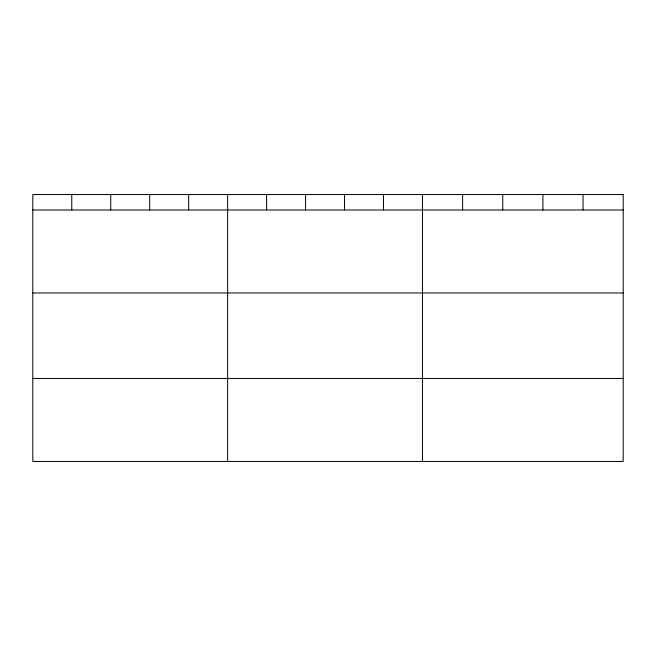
<?xml version="1.0" encoding="UTF-8"?>
<svg xmlns="http://www.w3.org/2000/svg" width="656" height="656" viewBox="0 0 656 656"><rect width="100%" height="100%" fill="white"/><g stroke="black" fill="none" stroke-linecap="round" stroke-linejoin="round"><path stroke-width="0.98" d="M32.8 209.977L623.2 209.977M32.8 292.961L623.2 292.961M32.8 378.471L623.2 378.471M583.053 194.537L583.053 209.977M542.906 194.537L542.906 209.977M502.758 194.537L502.758 209.977M462.611 194.537L462.611 209.977M422.464 194.537L422.464 461.463M383.498 194.537L383.498 209.977M344.531 194.537L344.531 209.977M305.565 194.537L305.565 209.977M266.598 194.537L266.598 209.977M227.632 194.537L227.632 461.463M188.666 194.537L188.666 209.977M149.699 194.537L149.699 209.977M110.733 194.537L110.733 209.977M71.766 194.537L71.766 209.977M623.2 194.537L32.8 194.537L32.8 461.463L623.2 461.463L623.2 194.537"/></g></svg>
